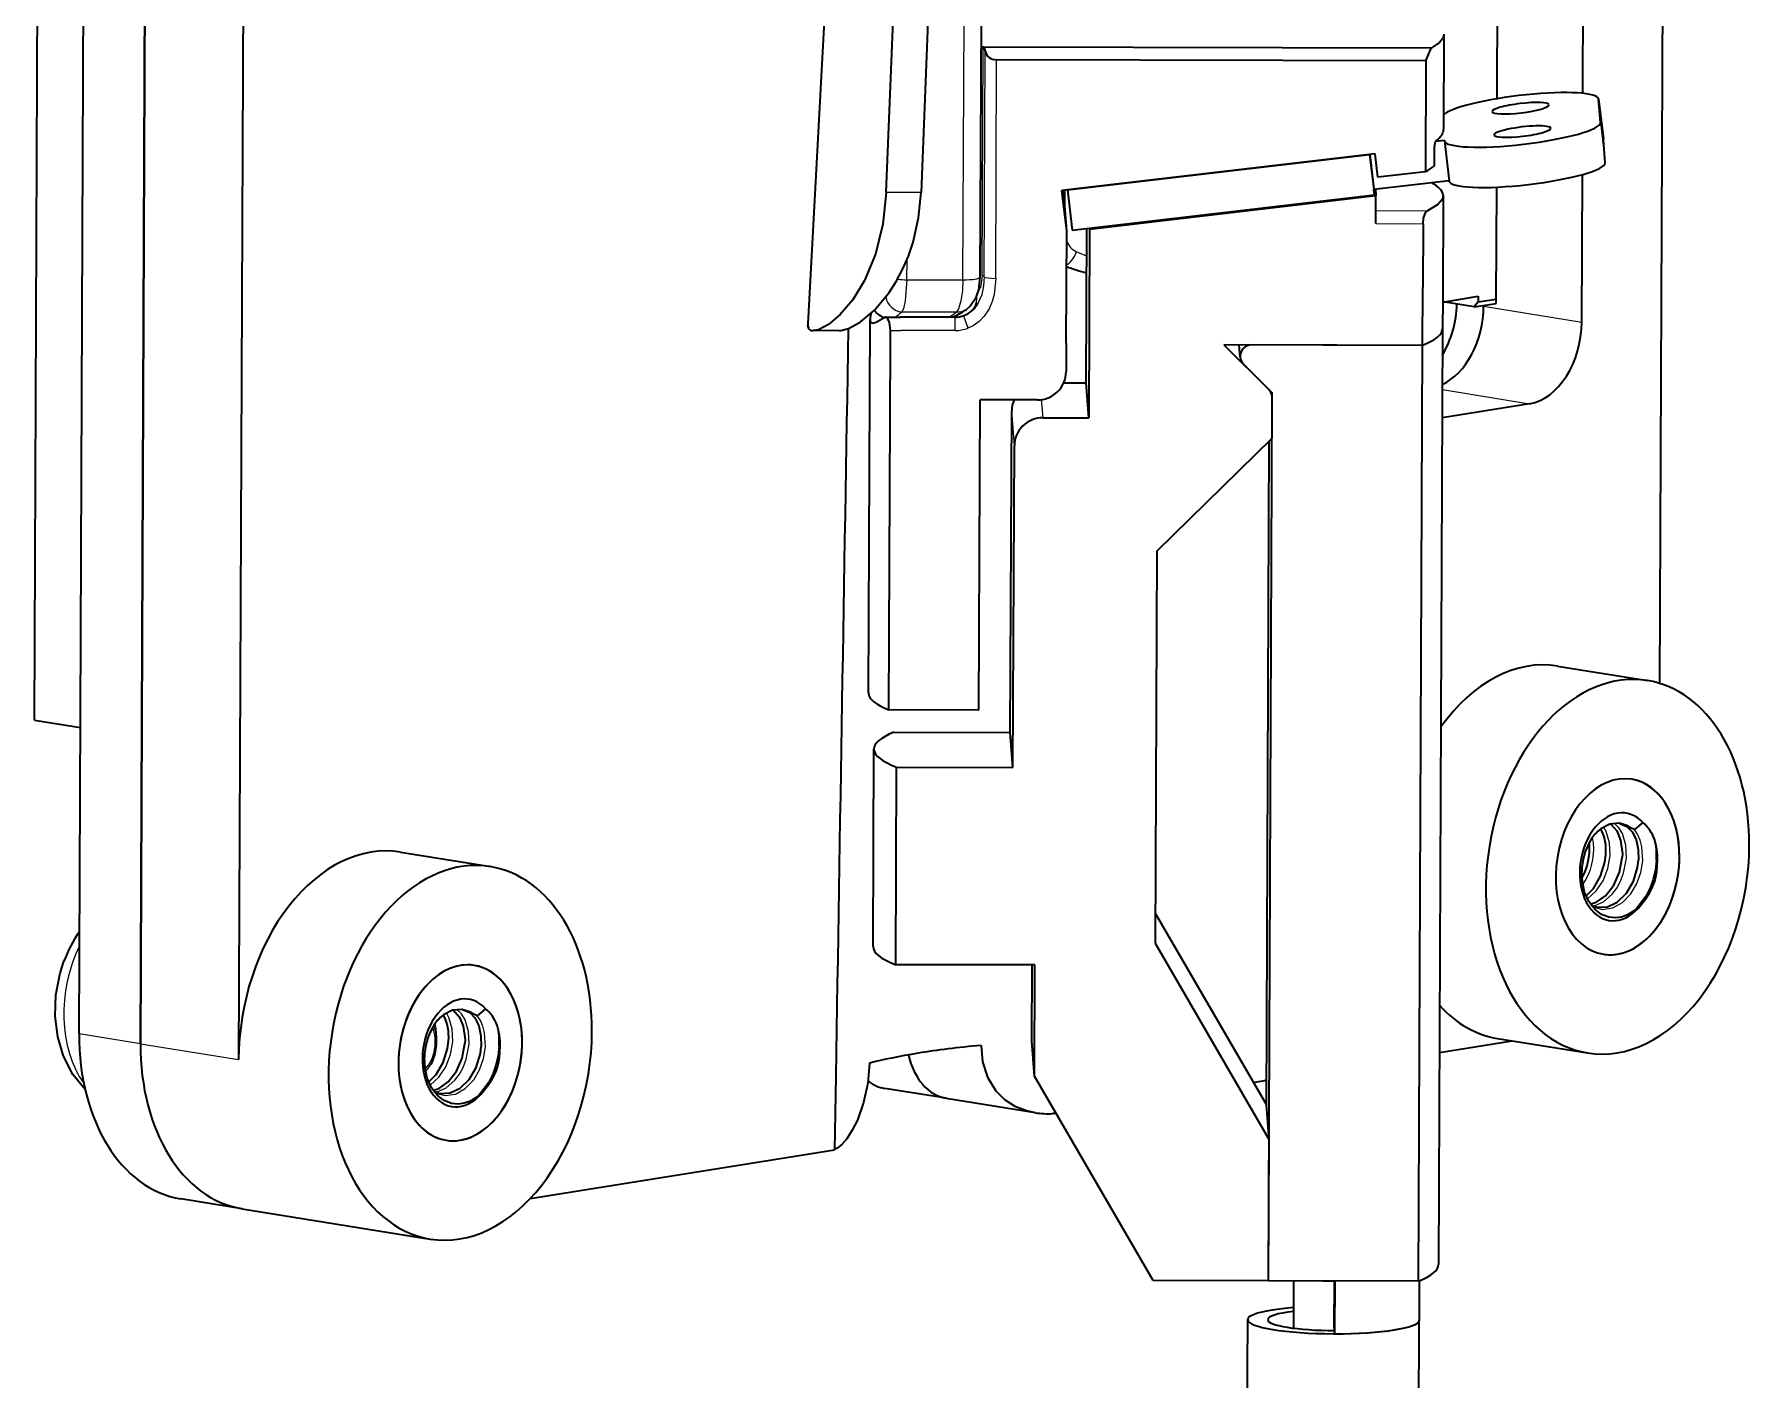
# Model space of a CAD drawing. Extents: x 386 to 1062, y 188 to 634.
# Drawn here: x 912.53 to 942.55, y 576.38 to 599.91 of the extents above; entities that cross this region are included whole.
import ezdxf

# ---------------------------------------------------------------- set-up
doc = ezdxf.new("R2010")
doc.units = 0

msp = doc.modelspace()

# ---------------------------------------------------------------- linework, layer by layer
at = {"color": 7, "lineweight": 35, "ltscale": 0.409739}
msp.add_line((927.436, 597.145), (928.096, 613.521), dxfattribs=at)
at = {"color": 7, "lineweight": 35, "ltscale": 0.409705}
msp.add_line((928.7, 613.52), (928.045, 597.145), dxfattribs=at)
at = {"color": 7, "lineweight": 35}
for p, q in [((913.312, 582.427), (913.435, 611.049)), ((914.509, 610.876), (914.385, 582.254)), ((914.385, 582.254), (914.509, 610.876)), ((940.975, 588.558), (941.072, 610.998)), ((916.227, 610.599), (916.103, 581.977)), ((933.354, 483.174), (933.761, 577.427)), ((936.354, 483.161), (936.761, 577.414))]:
    msp.add_line(p, q, dxfattribs=at)
at = {"color": 7, "lineweight": 35, "ltscale": 0.310384}
msp.add_line((926.733, 607.244), (926.062, 594.846), dxfattribs=at)
at = {"color": 7, "lineweight": 35, "ltscale": 0.159026}
msp.add_line((939.624, 598.881), (939.652, 605.242), dxfattribs=at)
at = {"color": 7, "lineweight": 35, "ltscale": 0.144304}
msp.add_line((938.125, 598.787), (938.15, 604.559), dxfattribs=at)
msp.add_line((938.125, 598.787), (938.15, 604.559), dxfattribs=at)
at = {"color": 7, "lineweight": 35, "ltscale": 0.394781}
msp.add_line((912.528, 587.917), (912.596, 603.708), dxfattribs=at)
at = {"color": 7, "lineweight": 13, "ltscale": 0.113813}
msp.add_line((928.778, 595.618), (928.798, 600.17), dxfattribs=at)
at = {"color": 7, "lineweight": 35, "ltscale": 0.113838}
msp.add_line((929.094, 600.218), (929.074, 595.665), dxfattribs=at)
at = {"color": 7, "lineweight": 35, "ltscale": 0.041559}
msp.add_line((937.194, 599.908), (937.187, 598.246), dxfattribs=at)
at = {"color": 7, "lineweight": 35, "ltscale": 0.000262668}
msp.add_line((937.193, 599.919), (937.194, 599.908), dxfattribs=at)
at = {"color": 7, "lineweight": 13, "ltscale": 0.10007}
msp.add_line((929.113, 595.692), (929.131, 599.695), dxfattribs=at)
at = {"color": 7, "lineweight": 35, "ltscale": 0.195534}
msp.add_line((936.969, 599.671), (929.148, 599.688), dxfattribs=at)
at = {"color": 7, "lineweight": 13, "ltscale": 0.098646}
msp.add_line((929.151, 595.673), (929.168, 599.618), dxfattribs=at)
at = {"color": 7, "lineweight": 13, "ltscale": 0.095577}
msp.add_line((929.352, 595.644), (929.368, 599.467), dxfattribs=at)
at = {"color": 7, "lineweight": 35, "ltscale": 0.18781}
msp.add_line((936.88, 599.45), (929.368, 599.467), dxfattribs=at)
at = {"color": 7, "lineweight": 35, "ltscale": 0.048504}
msp.add_line((936.88, 599.45), (936.872, 597.51), dxfattribs=at)
at = {"color": 7, "lineweight": 35, "ltscale": 0.017765}
for p, q in [((939.902, 598.783), (939.985, 598.077)), ((930.593, 596.476), (930.509, 597.182))]:
    msp.add_line(p, q, dxfattribs=at)
at = {"color": 7, "lineweight": 13, "ltscale": 0.017764}
msp.add_line((939.902, 598.781), (939.985, 598.076), dxfattribs=at)
at = {"color": 7, "lineweight": 35, "ltscale": 0.010255}
msp.add_line((939.933, 598.372), (939.902, 598.781), dxfattribs=at)
at = {"color": 7, "lineweight": 13, "ltscale": 0.017765}
msp.add_line((939.933, 598.372), (940.017, 597.667), dxfattribs=at)
at = {"color": 7, "lineweight": 35, "ltscale": 0.003716}
msp.add_line((937.055, 598.046), (937.203, 598.064), dxfattribs=at)
at = {"color": 7, "lineweight": 35, "ltscale": 0.017764}
for p, q in [((937.202, 598.051), (937.286, 597.345)), ((935.893, 597.813), (935.977, 597.107)), ((930.608, 597.193), (930.692, 596.488))]:
    msp.add_line(p, q, dxfattribs=at)
at = {"color": 7, "lineweight": 35, "ltscale": 0.010256}
msp.add_line((940.017, 597.667), (939.985, 598.076), dxfattribs=at)
at = {"color": 7, "lineweight": 35, "ltscale": 0.138029}
msp.add_line((935.993, 597.824), (930.509, 597.182), dxfattribs=at)
at = {"color": 7, "lineweight": 35, "ltscale": 0.13303}
for p, q in [((930.608, 597.193), (935.893, 597.813)), ((930.692, 596.488), (935.977, 597.107))]:
    msp.add_line(p, q, dxfattribs=at)
at = {"color": 7, "lineweight": 35, "ltscale": 0.015344}
msp.add_line((935.897, 597.813), (935.969, 597.204), dxfattribs=at)
at = {"color": 7, "lineweight": 35, "ltscale": 0.010362}
msp.add_line((936.041, 597.413), (935.993, 597.824), dxfattribs=at)
at = {"color": 7, "lineweight": 35, "ltscale": 0.007953}
msp.add_line((937.029, 597.61), (937.03, 597.928), dxfattribs=at)
at = {"color": 7, "lineweight": 35, "ltscale": 0.033146}
msp.add_line((935.969, 597.204), (937.286, 597.358), dxfattribs=at)
at = {"color": 7, "lineweight": 35, "ltscale": 0.020908}
msp.add_line((936.872, 597.51), (936.041, 597.413), dxfattribs=at)
at = {"color": 7, "lineweight": 35, "ltscale": 0.064515}
msp.add_line((939.607, 594.88), (939.618, 597.46), dxfattribs=at)
at = {"color": 7, "lineweight": 13, "ltscale": 0.015248}
msp.add_line((928.045, 597.144), (927.436, 597.145), dxfattribs=at)
at = {"color": 7, "lineweight": 35, "ltscale": 2.74658e-05}
msp.add_line((928.045, 597.144), (928.045, 597.145), dxfattribs=at)
at = {"color": 7, "lineweight": 35, "ltscale": 0.00324}
msp.add_line((930.548, 597.056), (930.533, 597.185), dxfattribs=at)
at = {"color": 7, "lineweight": 35, "ltscale": 0.007268}
msp.add_line((930.57, 596.766), (930.548, 597.056), dxfattribs=at)
at = {"color": 7, "lineweight": 13, "ltscale": 0.008547}
msp.add_line((930.564, 596.847), (930.566, 597.188), dxfattribs=at)
at = {"color": 7, "lineweight": 35, "ltscale": 0.126161}
msp.add_line((930.994, 596.507), (936.006, 597.094), dxfattribs=at)
at = {"color": 7, "lineweight": 35, "ltscale": 0.002423}
msp.add_line((935.977, 597.107), (935.969, 597.204), dxfattribs=at)
at = {"color": 7, "lineweight": 35, "ltscale": 0.002826}
for p, q in [((935.997, 597.207), (936.006, 597.094)), ((937.796, 595.231), (937.724, 595.144)), ((937.796, 595.231), (937.724, 595.144))]:
    msp.add_line(p, q, dxfattribs=at)
at = {"color": 7, "lineweight": 35, "ltscale": 0.012337}
msp.add_line((936.004, 596.601), (936.006, 597.094), dxfattribs=at)
at = {"color": 7, "lineweight": 35, "ltscale": 0.045751}
msp.add_line((937.182, 597.091), (937.174, 595.261), dxfattribs=at)
at = {"color": 7, "lineweight": 35, "ltscale": 0.000262611}
msp.add_line((937.181, 597.101), (937.182, 597.091), dxfattribs=at)
at = {"color": 7, "lineweight": 35, "ltscale": 0.048945}
msp.add_line((938.11, 595.282), (938.119, 597.24), dxfattribs=at)
msp.add_line((938.11, 595.282), (938.119, 597.24), dxfattribs=at)
at = {"color": 7, "lineweight": 35, "ltscale": 0.007269}
msp.add_line((930.593, 596.476), (930.57, 596.766), dxfattribs=at)
at = {"color": 7, "lineweight": 13, "ltscale": 0.022568}
msp.add_line((936.002, 596.83), (936.905, 596.828), dxfattribs=at)
at = {"color": 7, "lineweight": 35, "ltscale": 0.049112}
msp.add_line((930.584, 594.512), (930.593, 596.476), dxfattribs=at)
at = {"color": 7, "lineweight": 35, "ltscale": 0.06758}
msp.add_line((930.933, 593.814), (930.945, 596.517), dxfattribs=at)
at = {"color": 7, "lineweight": 35, "ltscale": 0.082618}
msp.add_line((930.994, 596.507), (930.98, 593.202), dxfattribs=at)
at = {"color": 7, "lineweight": 35, "ltscale": 0.000403986}
msp.add_line((930.993, 596.523), (930.994, 596.507), dxfattribs=at)
at = {"color": 7, "lineweight": 13, "ltscale": 0.020642}
msp.add_line((936.004, 596.601), (936.83, 596.599), dxfattribs=at)
at = {"color": 7, "lineweight": 35, "ltscale": 0.027828}
msp.add_line((936.83, 596.599), (936.825, 595.486), dxfattribs=at)
at = {"color": 7, "lineweight": 13, "ltscale": 0.008835}
msp.add_line((927.798, 595.62), (927.8, 595.973), dxfattribs=at)
at = {"color": 7, "lineweight": 13, "ltscale": 0.024497}
msp.add_line((927.798, 595.62), (928.778, 595.618), dxfattribs=at)
at = {"color": 7, "lineweight": 35, "ltscale": 0.025339}
msp.add_line((936.82, 594.472), (936.825, 595.486), dxfattribs=at)
at = {"color": 7, "lineweight": 35, "ltscale": 0.012352}
msp.add_line((937.174, 595.261), (937.172, 594.767), dxfattribs=at)
at = {"color": 7, "lineweight": 35, "ltscale": 0.015767}
msp.add_line((937.174, 595.23), (937.796, 595.33), dxfattribs=at)
msp.add_line((937.174, 595.23), (937.796, 595.33), dxfattribs=at)
at = {"color": 7, "lineweight": 35, "ltscale": 0.002467}
msp.add_line((937.796, 595.33), (937.796, 595.231), dxfattribs=at)
msp.add_line((937.796, 595.33), (937.796, 595.231), dxfattribs=at)
at = {"color": 7, "lineweight": 35, "ltscale": 0.007958}
msp.add_line((937.796, 595.231), (938.11, 595.282), dxfattribs=at)
msp.add_line((937.796, 595.231), (938.11, 595.282), dxfattribs=at)
at = {"color": 7, "lineweight": 35, "ltscale": 0.001899}
msp.add_line((938.108, 595.206), (938.11, 595.282), dxfattribs=at)
msp.add_line((938.108, 595.206), (938.11, 595.282), dxfattribs=at)
at = {"color": 7, "lineweight": 35, "ltscale": 0.00657}
msp.add_line((927.425, 594.966), (927.688, 594.966), dxfattribs=at)
at = {"color": 7, "lineweight": 35, "ltscale": 0.023785}
msp.add_line((928.639, 594.964), (927.688, 594.966), dxfattribs=at)
at = {"color": 7, "lineweight": 13, "ltscale": 0.023929}
msp.add_line((927.709, 595.059), (928.666, 595.057), dxfattribs=at)
at = {"color": 7, "lineweight": 35, "ltscale": 0.013696}
msp.add_line((937.724, 595.144), (937.183, 595.231), dxfattribs=at)
msp.add_line((937.724, 595.144), (937.183, 595.231), dxfattribs=at)
at = {"color": 7, "lineweight": 35, "ltscale": 0.009724}
msp.add_line((937.724, 595.144), (938.108, 595.206), dxfattribs=at)
msp.add_line((937.724, 595.144), (938.108, 595.206), dxfattribs=at)
at = {"color": 7, "lineweight": 13, "ltscale": 0.001105}
msp.add_line((937.889, 595.157), (937.846, 595.164), dxfattribs=at)
at = {"color": 7, "lineweight": 35, "ltscale": 0.000350955}
msp.add_line((937.889, 595.157), (937.889, 595.171), dxfattribs=at)
msp.add_line((937.889, 595.157), (937.889, 595.171), dxfattribs=at)
at = {"color": 7, "lineweight": 13, "ltscale": 0.043499}
for p, q in [((937.889, 595.157), (939.607, 594.88)), ((914.385, 582.254), (916.103, 581.977))]:
    msp.add_line(p, q, dxfattribs=at)
at = {"color": 7, "lineweight": 35, "ltscale": 0.00033725}
msp.add_line((926.062, 594.84), (926.062, 594.826), dxfattribs=at)
at = {"color": 7, "lineweight": 35, "ltscale": 0.000369417}
msp.add_line((926.062, 594.812), (926.062, 594.826), dxfattribs=at)
at = {"color": 7, "lineweight": 35, "ltscale": 0.011549}
msp.add_line((926.62, 594.728), (926.158, 594.729), dxfattribs=at)
at = {"color": 7, "lineweight": 35, "ltscale": 0.163354}
msp.add_line((927.124, 588.395), (927.152, 594.929), dxfattribs=at)
at = {"color": 7, "lineweight": 35, "ltscale": 0.000276336}
msp.add_line((927.152, 594.929), (927.153, 594.918), dxfattribs=at)
at = {"color": 7, "lineweight": 35, "ltscale": 0.005391}
msp.add_line((927.509, 594.518), (927.51, 594.734), dxfattribs=at)
at = {"color": 7, "lineweight": 13, "ltscale": 0.004497}
msp.add_line((927.51, 594.734), (927.69, 594.734), dxfattribs=at)
at = {"color": 7, "lineweight": 13, "ltscale": 0.023785}
msp.add_line((928.641, 594.732), (927.69, 594.734), dxfattribs=at)
at = {"color": 7, "lineweight": 35, "ltscale": 0.409351}
for p, q in [((937.172, 594.767), (937.101, 578.393)), ((936.75, 578.098), (936.82, 594.472))]:
    msp.add_line(p, q, dxfattribs=at)
at = {"color": 7, "lineweight": 35, "ltscale": 0.160614}
msp.add_line((927.481, 588.094), (927.509, 594.518), dxfattribs=at)
at = {"color": 7, "lineweight": 35, "ltscale": 0.012572}
msp.add_line((930.584, 594.512), (930.582, 594.009), dxfattribs=at)
at = {"color": 7, "lineweight": 35, "ltscale": 0.027718}
msp.add_line((933.346, 594.48), (934.133, 593.699), dxfattribs=at)
at = {"color": 7, "lineweight": 35, "ltscale": 0.086849}
msp.add_line((936.82, 594.472), (933.346, 594.48), dxfattribs=at)
at = {"color": 7, "lineweight": 35, "ltscale": 0.005342}
msp.add_line((933.629, 594.266), (933.613, 594.479), dxfattribs=at)
at = {"color": 7, "lineweight": 35, "ltscale": 0.074779}
msp.add_line((936.82, 594.472), (933.829, 594.479), dxfattribs=at)
at = {"color": 7, "lineweight": 35, "ltscale": 0.017793}
msp.add_line((933.686, 594.142), (934.191, 593.641), dxfattribs=at)
at = {"color": 7, "lineweight": 35, "ltscale": 0.009801}
msp.add_line((930.541, 593.815), (930.933, 593.814), dxfattribs=at)
at = {"color": 7, "lineweight": 35, "ltscale": 0.015343}
for p, q in [((930.98, 593.202), (930.933, 593.814)), ((929.653, 587.086), (929.607, 587.698)), ((930.03, 581.685), (929.983, 582.297)), ((934.135, 580.572), (934.088, 581.184))]:
    msp.add_line(p, q, dxfattribs=at)
at = {"color": 7, "lineweight": 35, "ltscale": 0.135707}
msp.add_line((929.056, 588.09), (929.08, 593.519), dxfattribs=at)
at = {"color": 7, "lineweight": 35, "ltscale": 0.024997}
msp.add_line((930.08, 593.516), (929.08, 593.519), dxfattribs=at)
at = {"color": 7, "lineweight": 13, "ltscale": 0.007971}
msp.add_line((930.18, 593.204), (930.155, 593.522), dxfattribs=at)
at = {"color": 7, "lineweight": 35, "ltscale": 0.38637}
msp.add_line((934.124, 578.104), (934.191, 593.559), dxfattribs=at)
at = {"color": 7, "lineweight": 35, "ltscale": 0.001818}
msp.add_line((934.19, 593.575), (934.185, 593.647), dxfattribs=at)
at = {"color": 7, "lineweight": 35, "ltscale": 0.017694}
msp.add_line((934.188, 592.851), (934.191, 593.559), dxfattribs=at)
at = {"color": 7, "lineweight": 35, "ltscale": 0.001653}
msp.add_line((934.191, 593.575), (934.191, 593.641), dxfattribs=at)
at = {"color": 7, "lineweight": 13, "ltscale": 0.038657}
msp.add_line((937.167, 593.697), (938.694, 593.451), dxfattribs=at)
at = {"color": 7, "lineweight": 35, "ltscale": 0.140642}
for p, q in [((929.607, 587.698), (929.631, 593.324)), ((929.653, 587.086), (929.678, 592.712))]:
    msp.add_line(p, q, dxfattribs=at)
at = {"color": 7, "lineweight": 13, "ltscale": 0.015343}
msp.add_line((929.678, 592.712), (929.631, 593.324), dxfattribs=at)
at = {"color": 7, "lineweight": 35, "ltscale": 0.019998}
msp.add_line((930.18, 593.204), (930.98, 593.202), dxfattribs=at)
at = {"color": 7, "lineweight": 35, "ltscale": 0.038708}
msp.add_line((938.694, 593.451), (937.165, 593.205), dxfattribs=at)
at = {"color": 7, "lineweight": 35, "ltscale": 0.070674}
msp.add_line((932.169, 590.872), (934.188, 592.851), dxfattribs=at)
at = {"color": 7, "lineweight": 35, "ltscale": 0.290475}
msp.add_line((934.088, 581.184), (934.138, 592.802), dxfattribs=at)
at = {"color": 7, "lineweight": 35, "ltscale": 0.171497}
msp.add_line((932.169, 590.872), (932.14, 584.012), dxfattribs=at)
at = {"color": 7, "lineweight": 35, "ltscale": 0.039876}
msp.add_line((939.185, 588.862), (940.76, 588.608), dxfattribs=at)
at = {"color": 7, "lineweight": 35, "ltscale": 0.039383}
msp.add_line((929.056, 588.09), (927.481, 588.094), dxfattribs=at)
at = {"color": 7, "lineweight": 35, "ltscale": 0.020448}
msp.add_line((912.528, 587.917), (913.335, 587.787), dxfattribs=at)
at = {"color": 7, "lineweight": 35, "ltscale": 0.05089}
msp.add_line((927.571, 587.703), (929.607, 587.698), dxfattribs=at)
at = {"color": 7, "lineweight": 35, "ltscale": 0.086358}
for p, q in [((927.205, 583.954), (927.22, 587.408)), ((927.603, 583.636), (927.618, 587.091))]:
    msp.add_line(p, q, dxfattribs=at)
at = {"color": 7, "lineweight": 35, "ltscale": 0.050888}
msp.add_line((927.618, 587.091), (929.653, 587.086), dxfattribs=at)
at = {"color": 7, "lineweight": 35, "ltscale": 0.00027104}
msp.add_line((940.273, 586.109), (940.262, 586.11), dxfattribs=at)
at = {"color": 7, "lineweight": 35, "ltscale": 0.004803}
msp.add_line((940.677, 586.123), (940.531, 585.999), dxfattribs=at)
at = {"color": 7, "lineweight": 35, "ltscale": 0.039875}
for p, q in [((918.934, 585.606), (920.508, 585.352)), ((938.134, 582.346), (939.709, 582.092))]:
    msp.add_line(p, q, dxfattribs=at)
at = {"color": 7, "lineweight": 35, "ltscale": 0.09698}
msp.add_line((932.142, 584.539), (934.088, 581.184), dxfattribs=at)
at = {"color": 7, "lineweight": 35, "ltscale": 0.099424}
msp.add_line((932.14, 584.012), (934.135, 580.572), dxfattribs=at)
at = {"color": 7, "lineweight": 35, "ltscale": 0.060889}
msp.add_line((930.038, 583.631), (927.603, 583.636), dxfattribs=at)
at = {"color": 7, "lineweight": 35, "ltscale": 0.033355}
msp.add_line((929.983, 582.297), (929.989, 583.631), dxfattribs=at)
at = {"color": 7, "lineweight": 35, "ltscale": 0.04865}
msp.add_line((930.03, 581.685), (930.038, 583.631), dxfattribs=at)
at = {"color": 7, "lineweight": 35, "ltscale": 0.00027125}
msp.add_line((920.021, 582.852), (920.01, 582.853), dxfattribs=at)
at = {"color": 7, "lineweight": 35, "ltscale": 0.004802}
msp.add_line((920.425, 582.866), (920.279, 582.742), dxfattribs=at)
at = {"color": 7, "lineweight": 13, "ltscale": 0.027189}
msp.add_line((914.385, 582.254), (913.312, 582.427), dxfattribs=at)
at = {"color": 7, "lineweight": 35, "ltscale": 0.002289}
msp.add_line((919.566, 582.35), (919.56, 582.442), dxfattribs=at)
at = {"color": 7, "lineweight": 35, "ltscale": 0.032146}
msp.add_line((937.117, 582.102), (938.386, 582.306), dxfattribs=at)
at = {"color": 7, "lineweight": 35, "ltscale": 0.002497}
msp.add_line((919.506, 581.981), (919.469, 581.888), dxfattribs=at)
at = {"color": 7, "lineweight": 35, "ltscale": 0.032141}
msp.add_line((926.553, 581.685), (926.532, 580.4), dxfattribs=at)
at = {"color": 7, "lineweight": 35, "ltscale": 0.027186}
msp.add_line((928.486, 581.299), (927.412, 581.472), dxfattribs=at)
at = {"color": 7, "lineweight": 35, "ltscale": 0.103347}
msp.add_line((932.104, 578.109), (930.03, 581.685), dxfattribs=at)
at = {"color": 7, "lineweight": 35, "ltscale": 0.005834}
msp.add_line((933.859, 581.578), (934.09, 581.615), dxfattribs=at)
at = {"color": 7, "lineweight": 35, "ltscale": 0.039461}
msp.add_line((928.486, 581.299), (930.044, 581.048), dxfattribs=at)
at = {"color": 7, "lineweight": 35, "ltscale": 0.061684}
msp.add_line((934.124, 578.104), (934.135, 580.572), dxfattribs=at)
at = {"color": 7, "lineweight": 35, "ltscale": 0.134873}
msp.add_line((921.206, 579.543), (926.532, 580.4), dxfattribs=at)
at = {"color": 7, "lineweight": 35, "ltscale": 0.027187}
msp.add_line((916.164, 579.367), (915.091, 579.54), dxfattribs=at)
at = {"color": 7, "lineweight": 35, "ltscale": 0.083376}
msp.add_line((916.164, 579.367), (919.457, 578.836), dxfattribs=at)
at = {"color": 7, "lineweight": 35, "ltscale": 0.050514}
msp.add_line((934.124, 578.104), (932.104, 578.109), dxfattribs=at)
at = {"color": 7, "lineweight": 35, "ltscale": 0.065637}
msp.add_line((936.75, 578.098), (934.124, 578.104), dxfattribs=at)
at = {"color": 7, "lineweight": 35, "ltscale": 0.020662}
msp.add_line((934.564, 578.103), (934.561, 577.277), dxfattribs=at)
at = {"color": 7, "lineweight": 35, "ltscale": 0.019739}
msp.add_line((935.273, 578.097), (935.27, 577.308), dxfattribs=at)
at = {"color": 7, "lineweight": 35, "ltscale": 0.023064}
msp.add_line((935.284, 578.102), (935.28, 577.179), dxfattribs=at)
at = {"color": 7, "lineweight": 35, "ltscale": 0.017255}
msp.add_line((936.764, 578.104), (936.761, 577.414), dxfattribs=at)
at = {"color": 7, "lineweight": 35, "ltscale": 0.00323}
msp.add_line((935.27, 577.308), (935.28, 577.179), dxfattribs=at)
at = {"color": 7, "lineweight": 35}
for points in [[(937.194, 599.908), (937.175, 599.839), (937.119, 599.771), (936.969, 599.671)], [(937.03, 597.928), (937.041, 598.017), (937.048, 598.036), (937.053, 598.044), (937.055, 598.046)], [(927.436, 597.145), (927.377, 596.59), (927.248, 596.068), (927.056, 595.604), (926.851, 595.267), (926.632, 595.009), (926.424, 594.836), (926.25, 594.746), (926.158, 594.729)], [(926.62, 594.728), (926.774, 594.764), (926.982, 594.879), (927.223, 595.081), (927.486, 595.394), (927.61, 595.587), (927.723, 595.8), (927.823, 596.032), (927.906, 596.279), (928.001, 596.702), (928.045, 597.144)], [(937.182, 597.091), (937.167, 597.03), (937.091, 596.939), (936.905, 596.828)], [(936.83, 596.599), (936.84, 596.699), (936.865, 596.778), (936.891, 596.818), (936.905, 596.828)], [(929.074, 595.665), (929.049, 595.444), (928.991, 595.282), (928.906, 595.159), (928.838, 595.1)], [(927.409, 594.961), (927.262, 594.872), (927.21, 594.861)], [(927.51, 594.734), (927.491, 594.871), (927.464, 594.936), (927.447, 594.956), (927.432, 594.965), (927.425, 594.966)], [(940.262, 586.11), (940.098, 586.096), (939.938, 586.014), (939.905, 585.986)], [(940.112, 586.1), (940.22, 585.977), (940.287, 585.815), (940.317, 585.575), (940.314, 585.511)], [(940.531, 585.999), (940.471, 586.027), (940.394, 586.07), (940.262, 586.11)], [(940.273, 586.109), (940.397, 586.055), (940.487, 585.96), (940.556, 585.824), (940.596, 585.651), (940.601, 585.465)], [(939.681, 584.842), (939.81, 584.97), (939.937, 585.184), (940.012, 585.43), (940.028, 585.557)], [(939.76, 584.694), (939.872, 584.735), (940.022, 584.843), (940.167, 585.027), (940.268, 585.258), (940.314, 585.511)], [(939.889, 584.642), (940.058, 584.65), (940.229, 584.731), (940.388, 584.885), (940.512, 585.095), (940.585, 585.339), (940.601, 585.465)], [(940.915, 585.465), (940.896, 585.298), (940.856, 585.128), (940.801, 584.974), (940.728, 584.828), (940.56, 584.606)], [(940.54, 584.59), (940.41, 584.508), (940.3, 584.468), (940.197, 584.454), (940.08, 584.465), (939.952, 584.515), (939.833, 584.606), (939.732, 584.74), (939.657, 584.908), (939.617, 585.088), (939.607, 585.266)], [(913.417, 581.453), (913.199, 581.717), (913.036, 582.035), (912.937, 582.377), (912.895, 582.736), (912.907, 583.102), (912.973, 583.463), (913.046, 583.696)], [(920.01, 582.853), (919.846, 582.84), (919.687, 582.757), (919.653, 582.73)], [(919.86, 582.844), (919.968, 582.72), (920.035, 582.558), (920.065, 582.319), (920.063, 582.255)], [(920.279, 582.742), (920.219, 582.77), (920.142, 582.813), (920.01, 582.853)], [(920.021, 582.852), (920.146, 582.798), (920.235, 582.704), (920.304, 582.567), (920.344, 582.394), (920.349, 582.208)], [(919.43, 581.585), (919.558, 581.713), (919.685, 581.927), (919.76, 582.173), (919.776, 582.301)], [(919.508, 581.437), (919.62, 581.478), (919.771, 581.586), (919.915, 581.771), (920.016, 582.002), (920.063, 582.255)], [(919.637, 581.385), (919.807, 581.394), (919.977, 581.474), (920.136, 581.628), (920.26, 581.839), (920.333, 582.083), (920.349, 582.208)], [(920.663, 582.209), (920.644, 582.041), (920.605, 581.871), (920.549, 581.718), (920.476, 581.572), (920.308, 581.349)], [(929.096, 582.225), (929.123, 581.936), (929.21, 581.667), (929.356, 581.431), (929.508, 581.28), (929.688, 581.163), (929.889, 581.083), (930.044, 581.048)], [(920.288, 581.333), (920.158, 581.251), (920.048, 581.212), (919.945, 581.197), (919.828, 581.208), (919.701, 581.258), (919.581, 581.35), (919.48, 581.484), (919.405, 581.651), (919.365, 581.832), (919.355, 582.01)], [(927.14, 581.911), (927.112, 581.562), (927.04, 581.225), (926.931, 580.919), (926.842, 580.739), (926.748, 580.592), (926.659, 580.488), (926.577, 580.425)]]:
    msp.add_lwpolyline(points, dxfattribs=at)
at = {"color": 7, "lineweight": 13}
for points in [[(927.798, 595.62), (927.769, 595.25), (927.735, 595.112), (927.709, 595.059)], [(928.778, 595.618), (928.769, 595.425), (928.742, 595.249), (928.699, 595.111), (928.666, 595.057)], [(929.352, 595.644), (929.323, 595.36), (929.29, 595.238), (929.238, 595.113), (929.15, 594.98), (929.064, 594.89), (928.958, 594.816), (928.865, 594.773)], [(929.113, 595.692), (929.091, 595.509), (929.032, 595.384)], [(929.151, 595.673), (929.14, 595.514), (929.106, 595.357), (929.041, 595.207)], [(940.102, 585.548), (940.092, 585.769), (940.033, 585.969), (939.99, 586.048)], [(940.388, 585.502), (940.378, 585.726), (940.317, 585.929), (940.255, 586.031), (940.176, 586.111)], [(940.674, 585.456), (940.66, 585.701), (940.63, 585.815), (940.585, 585.918), (940.531, 585.999)], [(939.706, 584.787), (939.859, 584.926), (939.979, 585.105), (940.063, 585.32), (940.102, 585.548)], [(939.798, 584.646), (939.97, 584.602), (940.15, 584.63), (940.322, 584.727), (940.468, 584.878), (940.572, 585.054), (940.642, 585.25), (940.674, 585.456)], [(939.814, 584.661), (939.988, 584.738), (940.139, 584.872), (940.219, 584.978), (940.284, 585.097), (940.339, 585.237), (940.388, 585.502)], [(919.85, 582.291), (919.84, 582.512), (919.781, 582.712), (919.738, 582.792)], [(920.136, 582.245), (920.126, 582.47), (920.065, 582.672), (920.003, 582.775), (919.924, 582.855)], [(920.422, 582.199), (920.408, 582.445), (920.379, 582.558), (920.333, 582.661), (920.279, 582.742)], [(919.454, 581.531), (919.608, 581.669), (919.727, 581.849), (919.811, 582.064), (919.85, 582.291)], [(919.546, 581.39), (919.719, 581.346), (919.898, 581.373), (920.07, 581.47), (920.216, 581.621), (920.32, 581.797), (920.39, 581.994), (920.422, 582.199)], [(919.563, 581.405), (919.736, 581.482), (919.887, 581.615), (919.967, 581.722), (920.032, 581.84), (920.087, 581.981), (920.136, 582.245)]]:
    msp.add_lwpolyline(points, dxfattribs=at)
at = {"color": 7, "lineweight": 35}
for centre, radius, start, end in [((928.88, 599.574), 0.291, 8.7338, 23.108), ((933.339, 601.002), 3.866, 336.3374, 339.8671), ((936.229, 598.699), 1.351, 298.4188, 306.3037), ((931.782, 598.926), 3.296, 248.7955, 255.2203), ((927.508, 594.909), 0.356, 159.3898, 176.6719), ((927.508, 595.281), 0.34, 214.8626, 252.3683), ((927.425, 594.941), 0.0252, 91.2584, 130.2339), ((928.249, 595.903), 0.995, 289.3282, 306.272), ((928.637, 595.406), 0.442, 270.3072, 290.7431), ((928.615, 595.446), 0.488, 291.5083, 330.711), ((926.154, 594.814), 0.0921, 181.5513, 218.9897), ((926.15, 594.827), 0.098, 226.4845, 274.4014), ((17185.1, 318.439), 16260.678, 179.0263069, 179.072397), ((927.207, 594.914), 0.0536, 176.0857, 273.1987), ((940.418, 585.415), 0.768, 131.93, 149.2198), ((939.202, 585.636), 0.829, 354.5319, 27.1373), ((940.191, 585.568), 0.738, 20.8833, 48.7561), ((940.714, 585.251), 1.107, 149.7871, 179.2266), ((938.733, 585.671), 1.011, 356.1809, 5.8975), ((939.672, 585.537), 1.245, 356.696, 13.6834), ((938.636, 585.675), 1.108, 331.5781, 356.3003), ((939.796, 585.462), 1.148, 319.6817, 340.3956), ((939.955, 585.043), 0.407, 242.9786, 260.6599), ((939.992, 585.276), 0.879, 308.5757, 320.63), ((915.143, 582.934), 2.231, 144.8212, 160.034), ((920.166, 582.159), 0.768, 131.93, 149.2198), ((918.95, 582.38), 0.829, 354.5319, 27.1373), ((919.939, 582.312), 0.738, 20.8833, 48.7561), ((920.462, 581.995), 1.107, 149.7871, 179.2266), ((919.42, 582.281), 1.245, 356.696, 13.6834), ((918.708, 582.299), 0.86, 339.8838, 1.5643), ((919.544, 582.205), 1.148, 319.6817, 340.3956), ((919.74, 582.02), 0.879, 308.5757, 320.63), ((919.703, 581.786), 0.407, 242.9786, 260.6599), ((930.273, 582.502), 1.473, 261.0573, 272.9128)]:
    msp.add_arc(centre, radius, start, end, dxfattribs=at)
at = {"color": 7, "lineweight": 13}
for centre, radius, start, end in [((930.914, 596.422), 0.346, 201.617, 245.0216), ((931.765, 598.299), 2.407, 245.5332, 250.0266), ((927.741, 595.376), 0.32, 191.1518, 264.2575), ((928.678, 595.305), 0.342, 316.9049, 6.7698), ((927.285, 595.474), 0.593, 301.1319, 315.6236), ((928.186, 595.653), 0.765, 295.8419, 308.8579), ((928.695, 595.308), 0.252, 263.509, 304.588), ((928.639, 595.374), 0.642, 270.1641, 290.6239), ((938.836, 585.662), 0.981, 356.0059, 11.9411), ((938.71, 585.661), 1.107, 325.725, 356.521), ((918.597, 582.407), 0.968, 357.6694, 12.0187)]:
    msp.add_arc(centre, radius, start, end, dxfattribs=at)
at = {"color": 7, "lineweight": 35}
for centre, major_axis, ratio, start_param, end_param in [((932.184, 599.93), (-3.42, 0.015), 0.160997, 0.442015, 0.468031), ((928.792, 599.669), (-0.38, 0.002), 0.160997, 3.496676, 3.609624), ((929.366, 599.639), (-0.2, 0.008), 0.858551, 0.163644, 1.61347), ((938.536, 598.621), (-1.365, -0.161), 0.161373, 3.134906, 6.104521), ((938.536, 598.621), (-0.497, -0.059), 0.161373, 4.705703, 6.283224), ((938.536, 598.621), (-0.497, -0.059), 0.161373, 0.000039, 3.141631), ((938.536, 598.621), (-0.497, -0.059), 0.161373, 3.141631, 4.705703), ((938.568, 598.212), (-1.365, -0.161), 0.161373, 6.283185, 9.418092), ((938.568, 598.212), (-0.497, -0.059), 0.161373, 3.141631, 6.283224), ((938.568, 598.212), (-0.497, -0.059), 0.161373, 1.56411, 3.141631), ((930.847, 597.536), (6.339, 0.725), 0.14271, 6.062848, 6.266206), ((938.568, 598.212), (-1.365, -0.161), 0.161373, 6.225568, 6.283185), ((938.568, 598.212), (-0.497, -0.059), 0.161373, 0.000039, 1.56411), ((938.651, 597.507), (-1.365, -0.161), 0.161373, 6.283185, 9.418092), ((931.462, 597.103), (5.719, -0.012), 0.150816, 0.011864, 0.269697), ((936.981, 595.011), (-0.207, -1.283), 0.688745, 0.435985, 1.794726), ((936.981, 595.011), (0.207, 1.283), 0.688745, 3.577578, 4.936319), ((936.516, 595.086), (0.207, 1.283), 0.688745, 4.174854, 4.906107), ((932.162, 594.812), (-6.1, 0.026), 0.160997, 6.275187, 6.281841), ((932.162, 594.812), (-6.1, 0.026), 0.160997, 6.281841, 6.366964), ((932.162, 594.789), (5.01, -0.022), 0.160997, 5.907217, 6.283119), ((932.162, 594.789), (5.01, -0.022), 0.160997, 5.907217, 6.283119), ((938.699, 594.734), (-0.207, -1.283), 0.688745, 0.22393, 1.794726), ((933.828, 594.282), (0.199, 0.015), 0.986871, 1.491221, 3.141381), ((933.828, 594.282), (0.199, 0.015), 0.986871, 3.141381, 3.847416), ((930.082, 594.01), (-0.499, -0.038), 0.986871, 1.491221, 3.062018), ((930.131, 593.323), (0.499, 0.038), 0.986871, 2.658381, 3.062018), ((933.991, 593.559), (0.199, 0.015), 0.986871, 0.000058, 0.705823), ((933.991, 593.559), (0.199, 0.015), 0.986871, 6.20361, 6.283243), ((930.178, 592.711), (0.499, 0.038), 0.986871, 1.491221, 3.062018), ((938.66, 585.604), (-0.525, -3.258), 0.688745, 3.141483, 4.090782), ((940.234, 585.35), (-0.525, -3.258), 0.688745, 3.141483, 6.283075), ((932.134, 588.373), (-5.01, 0.022), 0.160997, 0, 0.013008), ((932.134, 588.373), (5.01, -0.022), 0.160997, 3.154601, 3.522099), ((940.234, 585.35), (-0.525, -3.258), 0.688745, 1.794726, 3.141483), ((932.23, 587.386), (5.01, -0.022), 0.160997, 2.765625, 3.141526), ((932.23, 587.386), (5.01, -0.022), 0.160997, 3.141526, 3.154601), ((932.23, 587.386), (5.01, -0.022), 0.160997, 3.154601, 3.543578), ((940.234, 585.35), (-0.247, -1.53), 0.688745, 3.141483, 6.283075), ((940.234, 585.35), (-0.247, -1.53), 0.688745, 3.141483, 6.283075), ((940.234, 585.35), (-0.247, -1.53), 0.688745, 0.22393, 3.141483), ((940.234, 585.35), (-0.247, -1.53), 0.688745, 1.794726, 3.141483), ((940.234, 585.35), (-0.151, -0.938), 0.688745, 2.640858, 7.007115), ((918.408, 582.348), (-0.525, -3.258), 0.688745, 3.141483, 4.936319), ((940.234, 585.35), (-0.525, -3.258), 0.688745, 6.283075, 8.077912), ((940.234, 585.35), (-0.159, -0.987), 0.688745, 1.402024, 2.187429), ((919.982, 582.094), (-0.525, -3.258), 0.688745, 3.141483, 6.283075), ((919.982, 582.094), (-0.525, -3.258), 0.688745, 1.794726, 3.141483), ((940.234, 585.35), (-0.247, -1.53), 0.688745, 6.283075, 8.077912), ((940.234, 585.35), (-0.151, -0.938), 0.688745, 0.72393, 0.948595), ((932.215, 583.932), (-5.01, 0.022), 0.160997, 6.283119, 6.68517), ((919.982, 582.094), (-0.247, -1.53), 0.688745, 3.141483, 6.283075), ((919.982, 582.094), (-0.247, -1.53), 0.688745, 3.141483, 4.936319), ((919.982, 582.094), (-0.247, -1.53), 0.688745, 6.283075, 9.424668), ((919.982, 582.094), (-0.247, -1.53), 0.688745, 0.22393, 3.141483), ((940.234, 585.35), (-0.247, -1.53), 0.688745, 6.283075, 6.507115), ((919.982, 582.094), (-0.151, -0.938), 0.688745, 2.640858, 7.007115), ((938.66, 585.604), (-0.525, -3.258), 0.688745, 5.781856, 6.283075), ((915.616, 582.798), (0.525, 3.258), 0.688745, 1.794726, 3.141483), ((919.982, 582.094), (-0.525, -3.258), 0.688745, 6.283075, 8.077912), ((919.149, 582.228), (0.095, 0.592), 0.688745, 4.982683, 5.029756), ((919.982, 582.094), (-0.159, -0.987), 0.688745, 1.402024, 2.187429), ((916.69, 582.625), (0.525, 3.258), 0.688745, 1.794726, 3.141483), ((916.69, 582.625), (0.525, 3.258), 0.688745, 1.794726, 3.141483), ((932.104, 581.425), (5.742, -0.025), 0.160997, 2.369203, 2.615492), ((928.693, 582.582), (-0.207, -1.283), 0.688745, 5.240003, 6.283075), ((928.693, 582.582), (0.207, 1.283), 0.688745, 2.09841, 3.141483), ((932.104, 581.425), (5.742, -0.025), 0.160997, 2.122914, 2.369203), ((919.982, 582.094), (-0.247, -1.53), 0.688745, 4.936319, 6.283075), ((919.149, 582.228), (0.095, 0.592), 0.688745, 4.395088, 4.436319), ((919.982, 582.094), (-0.151, -0.938), 0.688745, 0.72393, 0.948595), ((927.619, 582.755), (0.207, 1.283), 0.688745, 2.786664, 3.141591), ((932.098, 580.142), (-5.753, 0.025), 0.160997, 5.011491, 5.022276), ((919.982, 582.094), (-0.247, -1.53), 0.688745, 6.283075, 6.507115), ((932.098, 580.142), (-5.753, 0.025), 0.160997, 5.999315, 6.028194), ((932.091, 578.415), (-5.01, 0.022), 0.160997, 2.765625, 3.141526), ((935.261, 577.421), (1.5, -0.006), 0.160997, 2.369203, 3.141525), ((935.261, 577.421), (1.15, -0.005), 0.160997, 2.225211, 3.141525), ((935.261, 577.421), (1.5, -0.006), 0.160997, 2.056314, 2.369203), ((935.261, 577.421), (1.5, -0.006), 0.160997, 3.141525, 6.283117), ((935.261, 577.421), (1.15, -0.005), 0.160997, 3.141525, 4.725397), ((935.261, 577.421), (-1.5, 0.006), 0.160997, 1.583805, 3.141525)]:
    msp.add_ellipse(centre, major_axis=major_axis, ratio=ratio, start_param=start_param, end_param=end_param, dxfattribs=at)
at = {"color": 7, "lineweight": 13}
for centre, major_axis, ratio, start_param, end_param in [((930.648, 596.153), (-0.115, -0.277), 0.426041, 0.406573, 1.585888), ((927.794, 595.668), (0.3, -0.001), 0.160997, 4.147513, 4.725333), ((928.774, 595.666), (-0.3, 0.001), 0.160997, 1.58374, 3.141593), ((928.774, 595.666), (-0.38, 0.002), 0.160997, 3.275571, 3.609624), ((929.349, 595.676), (0.2, -0.001), 0.160997, 3.275571, 4.725397), ((928.639, 594.764), (0, -0.2), 0.012838, 1.409082, 3.139213), ((928.863, 594.805), (0.07, -0.188), 0.044969, 3.141546, 4.868298), ((914.37, 582.999), (0.303, 1.876), 0.688745, 1.145328, 2.543326), ((919.166, 582.225), (0.086, 0.536), 0.688745, 3.934957, 5.44323), ((919.149, 582.228), (0.095, 0.592), 0.688745, 5.029756, 5.435031), ((919.149, 582.228), (0.095, 0.592), 0.688745, 3.941747, 4.395088), ((935.265, 578.21), (-0.7, 0.003), 0.160997, 1.310364, 1.583805)]:
    msp.add_ellipse(centre, major_axis=major_axis, ratio=ratio, start_param=start_param, end_param=end_param, dxfattribs=at)

doc.saveas('drawing.dxf')
